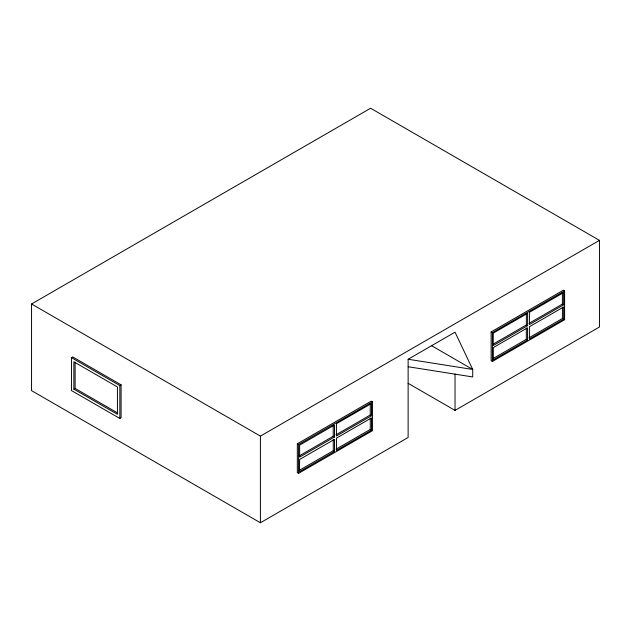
<?xml version="1.0" encoding="UTF-8"?>
<svg xmlns="http://www.w3.org/2000/svg" width="631" height="631" viewBox="0 0 631 631"><rect width="100%" height="100%" fill="white"/><g stroke="black" fill="none" stroke-linecap="round" stroke-linejoin="round"><path stroke-width="0.95" d="M408.131 366.737L472.714 376.944L472.714 369.458L455.03 332.174L408.131 359.252L408.131 437.472L260.406 522.76L31.55 390.636L31.55 303.984L370.594 108.24L599.45 240.364L599.45 327.016L455.03 410.395L408.107 383.309M71.461 357.643L72.707 356.917L121.089 384.855L121.089 417.761L119.843 418.479L71.461 390.55L71.461 357.643L119.843 385.573L121.089 384.855M73.866 389.153L117.429 414.307L117.429 386.961L73.866 361.808L73.866 389.153L75.113 388.436L117.839 413.108M31.55 303.984L260.406 436.116L599.45 240.364M297.335 443.798L371.202 401.15L372.448 401.876L372.448 430.697L298.581 473.337L297.335 472.619L297.335 443.798L298.581 444.516L372.448 401.876M491.131 331.906L563.341 290.221L564.595 290.938L564.595 319.759L492.377 361.453L491.131 360.727L491.131 331.906L492.377 332.632L564.595 290.938M299.236 455.905L333.223 436.281L334.469 436.999L334.469 425.01L299.63 445.123L299.63 457.112L334.469 436.999M336.031 434.791L370.263 415.024L371.509 415.742L371.509 403.485L336.441 423.732L336.441 435.989L371.509 415.742M492.85 344.313L526.357 324.965L527.603 325.683L527.603 313.307L493.261 333.136L493.261 345.512L527.603 325.683M529.015 323.364L562.402 304.087L563.649 304.805L563.649 292.571L529.425 312.329L529.425 324.563L563.649 304.805M299.181 470.41L333.278 450.723L334.525 451.441L334.525 439.326L299.575 459.502L299.575 471.625L334.525 451.441M336.039 449.193L370.263 429.435L371.509 430.153L371.509 417.903L336.449 438.143L336.449 450.4L371.509 430.153M492.898 358.637L526.309 339.352L527.555 340.07L527.555 327.805L493.308 347.578L493.308 359.836L527.555 340.07M529.007 337.782L562.41 318.497L563.657 319.215L563.657 306.974L529.425 326.732L529.425 338.981L563.657 319.215M408.131 359.252L472.714 369.458L431.58 345.709M562.402 292.792L562.402 304.087M562.41 307.194L562.41 318.497M526.357 313.544L526.357 324.965M526.309 328.025L526.309 339.352M492.377 332.632L492.377 361.453M455.03 374.041L455.03 410.395M370.263 403.714L370.263 415.024M370.263 418.124L370.263 429.435M333.223 425.215L333.223 436.281M333.278 439.539L333.278 450.723M298.581 444.516L298.581 473.337M260.406 436.116L260.406 522.76M119.843 385.573L119.843 418.479M75.113 362.068L75.113 388.436"/></g></svg>
